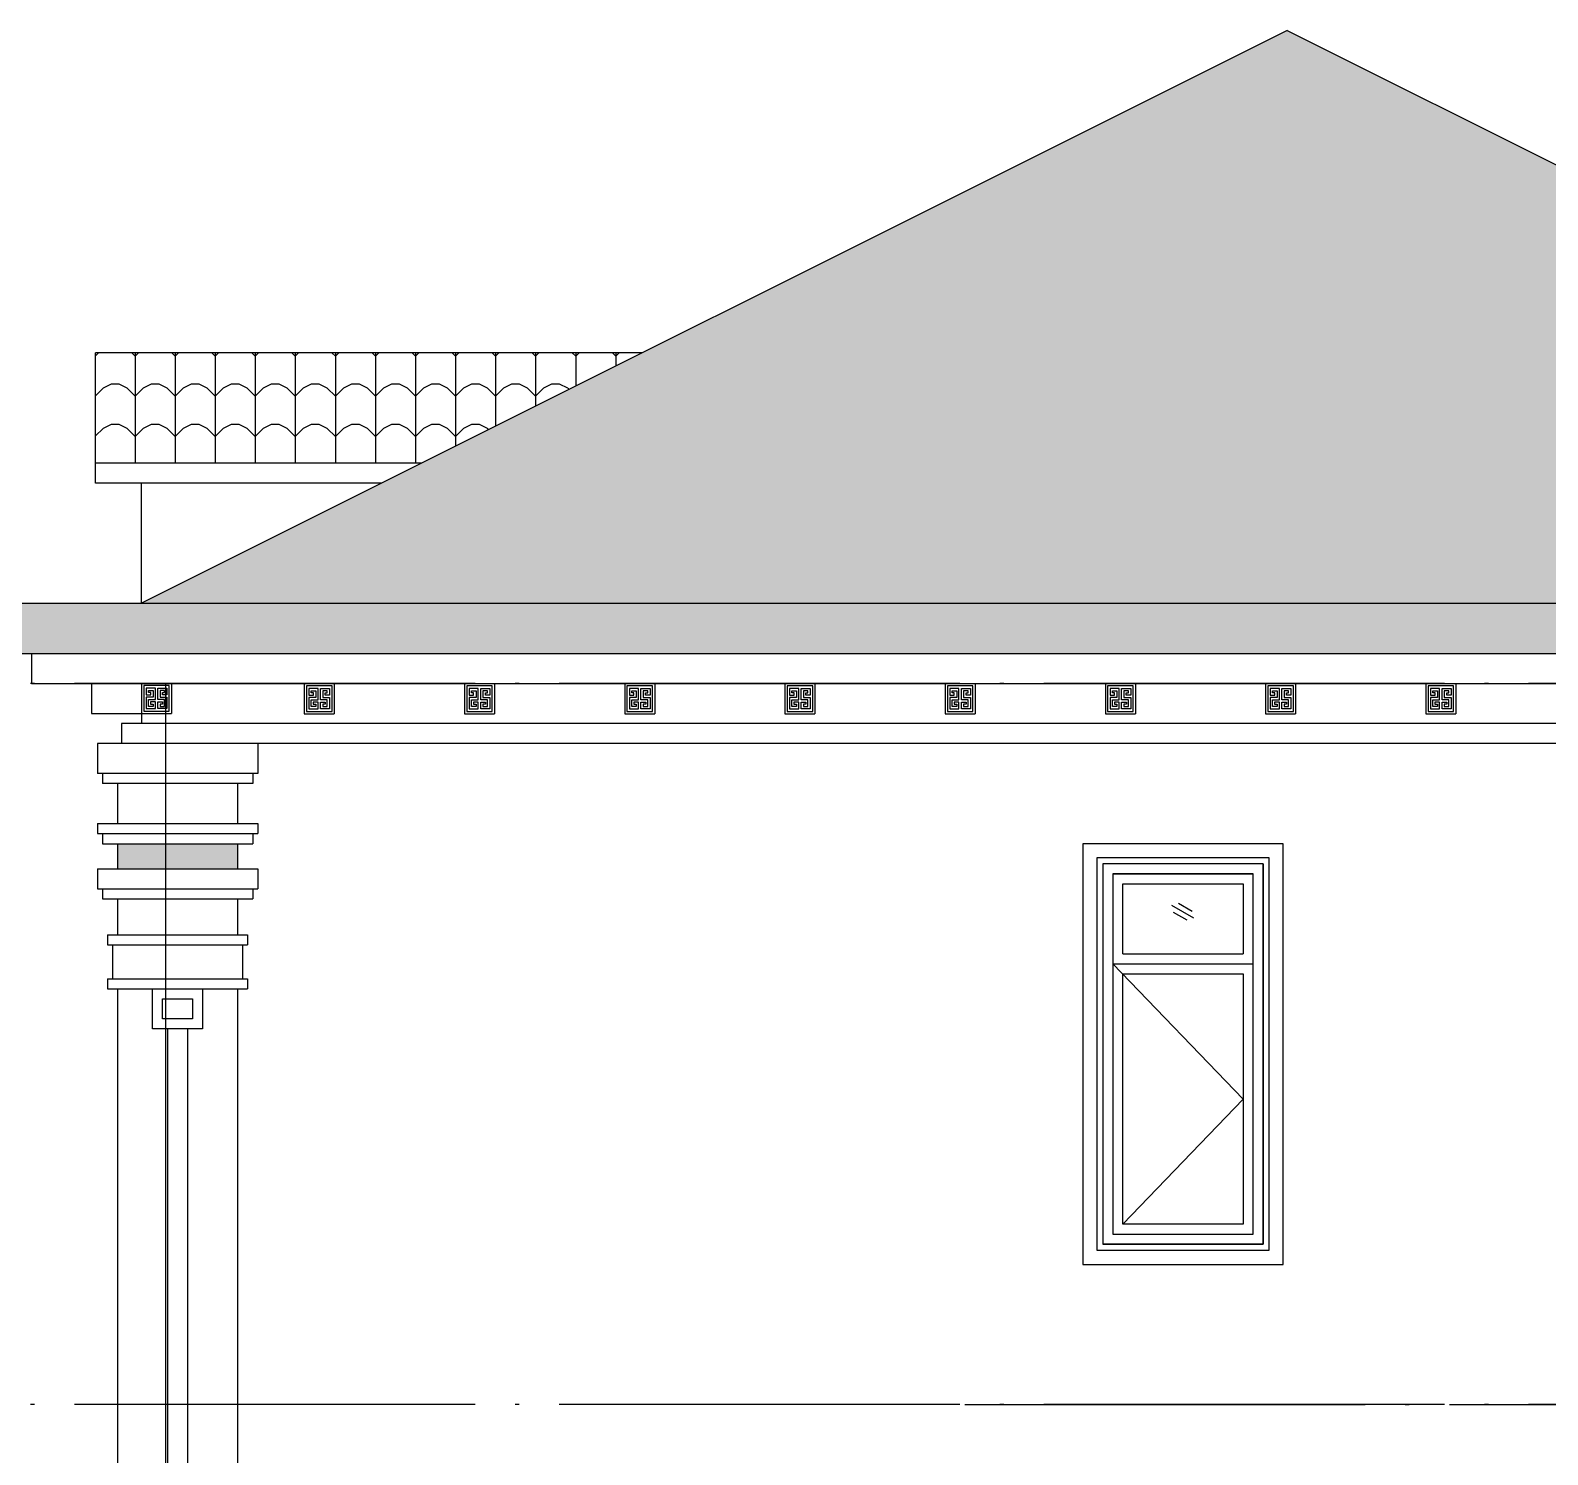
# Model space of a CAD drawing. Extents: x 44111 to 90315, y 4379 to 151689.
# Drawn here: x 59517 to 67093, y 56106 to 63216 of the extents above; entities that cross this region are included whole.
import ezdxf

# ---------------------------------------------------------------- set-up
doc = ezdxf.new("R2010")
doc.units = 0
doc.header["$LTSCALE"] = 1000
doc.header["$MEASUREMENT"] = 0
doc.linetypes.add('DOTE', pattern=[2.42, 2, -0.2, 0.02, -0.2])
for name, color, linetype in [('A-DOTE', 1, 'DOTE'), ('A-WALL', 4, 'Continuous'), ('A-瓦屋面填充', 8, 'Continuous'), ('A-立面外墙材料填充', 8, 'Continuous'), ('A-立面看线', 50, 'Continuous'), ('DOTE', 1, 'Continuous'), ('J-LM-外墙材料分色', 249, 'Continuous'), ('J-LM-门窗框', 157, 'Continuous'), ('J-LM-门窗洞', 35, 'Continuous'), ('填充墙体', 8, 'Continuous')]:
    doc.layers.add(name, color=color, linetype=linetype)

# ---------------------------------------------------------------- blocks, each defined once
blk = doc.blocks.new('玻璃填')
for p, q in [((-54.6, -31.6), (54.6, 31.6)), ((-46.7, 2.4), (21.2, 41.7)), ((-21.2, -41.7), (46.7, -2.4))]:
    blk.add_line(p, q)

msp = doc.modelspace()

# ---------------------------------------------------------------- hatches: boundary and pattern name
at = {"layer": 'A-瓦屋面填充'}
h = msp.add_hatch(dxfattribs=at)
h.set_pattern_fill('弯瓦屋面', color=256, scale=100, angle=180)
h.set_pattern_definition([(180, (-591384.08, 755430.08), (-200, -200), [40, -160]), (225, (-591464.08, 755410.08), (-2e-14, -200), [56.56854, -226.27417]), (270, (-591504.08, 755370.08), (200, -200), [200]), (315, (-591544.08, 755410.08), (200, -5e-14), [56.56854, -226.27417]), (206.565051, (-591424.08, 755430.08), (-200, -2e-07), [44.72, -402.493595]), (153.434949, (-591544.08, 755410.08), (-200, 2e-07), [44.72, -402.493595])])
h.paths.add_polyline_path([(65792.4, 63216), (65792.4, 63216), (60072.4, 60356), (71512.4, 60356)])
h.paths.add_polyline_path([(70702.4, 62261), (67702.4, 62261), (70112.4, 61056), (72992.4, 61056), (72992.4, 61116)])
h = msp.add_hatch(dxfattribs=at)
h.set_pattern_fill('弯瓦屋面', color=256, scale=100, angle=180)
h.set_pattern_definition([(180, (-847239.97, 628049.09), (-200, -200), [40, -160]), (225, (-847319.97, 628029.09), (-2e-14, -200), [56.568542, -226.27417]), (270, (-847359.97, 627989.09), (200, -200), [200]), (315, (-847399.97, 628029.09), (200, -5e-14), [56.568542, -226.27417]), (206.565051, (-847279.97, 628049.09), (-200, -2e-07), [44.72, -402.493595]), (153.434949, (-847399.97, 628029.09), (-200, 2e-07), [44.72, -402.493595])])
h.paths.add_polyline_path([(59842.4, 61606), (62572, 61606), (61472.2, 61056), (59842.4, 61056)])
at = {"layer": 'J-LM-外墙材料分色'}
h = msp.add_hatch(dxfattribs=at)
h.set_pattern_fill('大理石', color=159, scale=50)
h.set_pattern_definition([(41.9872125, (-591259.077, 755447.22), (299.9999956, 225.0000049), [4.804866, -1004.216925]), (68.1985905, (-591330.505, 755439.72), (149.9999999, 450.0000002), [17.30946, -1194.35262]), (60.945396, (-591334.077, 755431.15), (149.99998994, 225.0000064), [7.35402, -1536.99045]), (90, (-591330.5, 755437.58), (150, -9e-15), [2.142857, -222.85713]), (71.565051, (-591260.505, 755442.936), (3e-07, 225.0000005), [4.51754, -469.824105]), (171.469234, (-591260.505, 755442.936), (-149.9999995, 1.4e-06), [7.222767, -1509.5583]), (79.215702, (-591270.505, 755429.007), (150.00000075, 900.0000004), [15.269685, -1588.04715]), (62.1329961, (-591383.3624, 755497.5784), (599.99999271, 1125.0000044), [35.147284, -7345.78245]), (0, (-591381.2, 755530.57), (0, 225), [0, -150]), (64.9831065, (-591284.077, 755571.507), (300.00000076, 674.99999954), [23.647065, -2459.2947]), (81.4391104, (-591226.2196, 755482.5784), (299.999999483, 2024.99998723), [33.588522, -7020.0009]), (82.8749836, (-591309.077, 755502.936), (149.99999099, 1125.00000113), [17.276266, -3610.7397]), (76.75948, (-591324.077, 755455.793), (150.00000146, 674.99999948), [37.42339, -3892.0326]), (0, (-591347.46, 755455.9), (0, 225), [0, -150]), (0, (-591345.05, 755453.5), (0, 225), [0, -150]), (0, (-591328.18, 755465.54), (0, 225), [0, -150]), (0, (-591333, 755492.03), (0, 225), [0, -150]), (59.0362434, (-591315.505, 755492.221), (149.99998805, 225.00000645), [12.494896, -2611.4334]), (0, (-591309.1, 755502.52), (0, 225), [0, -150]), (0, (-591328.18, 755494.44), (0, 225), [0, -150]), (0, (-591320.95, 755508.9), (0, 225), [0, -150]), (0, (-591328.18, 755487.21), (0, 225), [0, -150]), (50.194429, (-591241.22, 755471.864), (150.0000001, 225.0000001), [5.57875, -1165.9587]), (90, (-591241.22, 755465.44), (150, -9e-15), [6.42857, -218.57142]), (43.6677801, (-591249.077, 755457.936), (450.00000034, 449.99999912), [10.862076, -2270.1738]), (90, (-591249.08, 755455.8), (150, -9e-15), [2.142857, -222.85713]), (39.805571, (-591255.505, 755450.436), (299.99999284, 225.00000885), [8.368125, -1748.93805]), (0, (-591277.57, 755465.54), (0, 225), [0, -150]), (0, (-591240.9, 755472.33), (0, 225), [0, -150]), (0, (-591240.9, 755472.33), (0, 225), [0, -150]), (29.3577535, (-591237.648, 755476.15), (449.9999991, 225.0000013), [13.112542, -1363.704435]), (0, (-591241.41, 755487.21), (0, 225), [0, -150]), (146.309932, (-591284.077, 755571.507), (-300.00000184, 224.9999961), [15.452362, -1607.0457]), (8.1301023, (-591300.505, 755541.507), (1499.99998944, 224.99999867), [15.152287, -3166.8282]), (47.8624052, (-591334.077, 755537.221), (600.000000265, 674.999999374), [20.22829, -4227.71235]), (14.6208739, (-591366.934, 755528.65), (899.99999752, 225.00000939), [33.956755, -3531.5025]), (0, (-591354.7, 755542.6), (0, 225), [0, -150]), (18.4349488, (-591306.934, 755520.078), (600.00000006, 224.9999993), [6.77631, -1416.248625]), (16.699244, (-591300.505, 755522.22), (149.999997, 1.24e-05), [3.72868, -779.294295]), (101.093723, (-591296.934, 755523.293), (-300.00000262, 1574.99998526), [18.561123, -3879.2748]), (0, (-591316.13, 755532.98), (0, 225), [0, -150]), (0, (-591300.58, 755541.93), (0, 225), [0, -150]), (0, (-591320.95, 755516.12), (0, 225), [0, -150]), (0, (-591340.23, 755564.29), (0, 225), [0, -150]), (0, (-591347.46, 755554.65), (0, 225), [0, -150]), (44.1449026, (-591309.077, 755568.293), (450.00000077, 449.99999998), [16.92194, -3536.6853]), (54.5829447, (-591320.505, 755552.221), (150.00000042, 224.999999113), [19.720626, -4121.6106]), (0, (-591308.87, 755568.44), (0, 225), [0, -150]), (0, (-591330.6, 755557.06), (0, 225), [0, -150]), (0, (-591308.87, 755568.44), (0, 225), [0, -150]), (0, (-591320.48, 755551.87), (0, 225), [0, -150]), (75.0685828, (-591285.505, 755543.65), (150, 675.0000002), [5.544348, -1158.76875]), (90, (-591284.08, 755549), (150, -9e-15), [22.5, -202.5]), (50.194429, (-591257.648, 755643.293), (150.0000001, 225.0000001), [5.57875, -1165.9587]), (0, (-591299.26, 755595.6), (0, 225), [0, -150]), (0, (-591294.44, 755593.2), (0, 225), [0, -150]), (0, (-591313.72, 755598), (0, 225), [0, -150]), (0, (-591289.62, 755624.5), (0, 225), [0, -150]), (53.1301023, (-591274.077, 755611.15), (150.00000021, 224.99999986), [10.714286, -2239.28565]), (90, (-591274.08, 755592.94), (150, -9e-15), [18.214285, -206.78571]), (0, (-591274.05, 755593.3), (0, 225), [0, -150]), (23.1985905, (-591262.648, 755641.15), (450.0000003, 225.0000001), [5.43984, -1136.926125]), (66.037511, (-591264.077, 755637.936), (150, 449.9999997), [3.51745, -735.14688]), (66.037511, (-591265.505, 755634.72), (150, 449.9999997), [3.51745, -735.14688]), (81.8698976, (-591267.648, 755619.721), (150.00000065, 1125.00000011), [15.152287, -3166.8282]), (90, (-591254.08, 755647.58), (150, -9e-15), [5.357144, -219.642855]), (0, (-591270.55, 755655.08), (0, 225), [0, -150])])
h.paths.add_polyline_path([(64101.9, 60356), (59272.4, 60356), (59272.4, 60106), (64128.9, 60106)])
h.paths.add_polyline_path([(72312.4, 60356), (67492.4, 60356), (64101.9, 60356), (64128.9, 60106), (72312.4, 60106)])
h.paths.add_polyline_path([(71632.4, 59156), (71392.4, 59156), (71392.4, 59031), (71632.4, 59031)])
h.paths.add_polyline_path([(71392.4, 59156), (71032.4, 59156), (71032.4, 59031), (71392.4, 59031)])
h.paths.add_polyline_path([(60552.4, 59156), (60192.4, 59156), (60192.4, 59031), (60552.4, 59031)])
h.paths.add_polyline_path([(60192.4, 59156), (59952.4, 59156), (59952.4, 59031), (60192.4, 59031)])

# ---------------------------------------------------------------- linework, layer by layer
at = {"layer": 'A-DOTE'}
for p, q in [((78677.9, 59956), (57444.3, 59956)), ((78677.9, 56356), (57444.3, 56356)), ((64182.4, 56356), (78677.9, 56356))]:
    msp.add_line(p, q, dxfattribs=at)
at = {"layer": 'A-WALL'}
msp.add_line((65792.4, 63216), (65792.4, 63216), dxfattribs=at)
at = {"layer": 'A-立面外墙材料填充'}
for p, q in [((60072.4, 59957.3), (60072.4, 59956)), ((60072.4, 59956), (60072.4, 59806)), ((60072.4, 59956), (60072.4, 59806)), ((60072.4, 59956), (60222.4, 59956)), ((60083.7, 59944.8), (60083.7, 59817.3)), ((60083.7, 59944.8), (60083.7, 59817.3)), ((60211.2, 59944.8), (60083.7, 59944.8)), ((60141.6, 59932.2), (60096, 59932.2)), ((60096, 59932.2), (60096, 59898.2)), ((60141.6, 59875.4), (60141.6, 59932.2)), ((60141.6, 59875.4), (60141.6, 59932.2)), ((60153.6, 59875.4), (60153.6, 59932.2)), ((60153.6, 59932.2), (60199.2, 59932.2)), ((60153.6, 59875.4), (60153.6, 59932.2)), ((60199.2, 59932.2), (60199.2, 59898.2)), ((60211.2, 59817.3), (60211.2, 59944.8)), ((60211.2, 59817.3), (60211.2, 59944.8)), ((60222.4, 59956), (60222.4, 59806)), ((60222.4, 59956), (60222.4, 59806)), ((60884.8, 59954.8), (60884.8, 59804.8)), ((60884.8, 59954.8), (61034.8, 59954.8)), ((60896, 59943.5), (60896, 59816)), ((61023.5, 59943.5), (60896, 59943.5)), ((60953.9, 59930.9), (60908.4, 59930.9)), ((60908.4, 59930.9), (60908.4, 59896.9)), ((60953.9, 59874.1), (60953.9, 59930.9)), ((60965.9, 59930.9), (61011.5, 59930.9)), ((60965.9, 59874.1), (60965.9, 59930.9)), ((61011.5, 59930.9), (61011.5, 59896.9)), ((61023.5, 59816), (61023.5, 59943.5)), ((61034.8, 59954.8), (61034.8, 59804.8)), ((61684.8, 59954.8), (61684.8, 59804.8)), ((61684.8, 59954.8), (61834.8, 59954.8)), ((61696, 59943.5), (61696, 59816)), ((61823.5, 59943.5), (61696, 59943.5)), ((61753.9, 59930.9), (61708.4, 59930.9)), ((61708.4, 59930.9), (61708.4, 59896.9)), ((61753.9, 59874.1), (61753.9, 59930.9)), ((61765.9, 59930.9), (61811.5, 59930.9)), ((61765.9, 59874.1), (61765.9, 59930.9)), ((61811.5, 59930.9), (61811.5, 59896.9)), ((61823.5, 59816), (61823.5, 59943.5)), ((61834.8, 59954.8), (61834.8, 59804.8)), ((62484.8, 59954.8), (62484.8, 59804.8)), ((62484.8, 59954.8), (62634.8, 59954.8)), ((62496, 59943.5), (62496, 59816)), ((62623.5, 59943.5), (62496, 59943.5)), ((62553.9, 59930.9), (62508.4, 59930.9)), ((62508.4, 59930.9), (62508.4, 59896.9)), ((62553.9, 59874.1), (62553.9, 59930.9)), ((62565.9, 59930.9), (62611.5, 59930.9)), ((62565.9, 59874.1), (62565.9, 59930.9)), ((62611.5, 59930.9), (62611.5, 59896.9)), ((62623.5, 59816), (62623.5, 59943.5)), ((62634.8, 59954.8), (62634.8, 59804.8)), ((63284.8, 59954.8), (63284.8, 59804.8)), ((63284.8, 59954.8), (63434.8, 59954.8)), ((63296, 59943.5), (63296, 59816)), ((63423.5, 59943.5), (63296, 59943.5)), ((63353.9, 59930.9), (63308.4, 59930.9)), ((63308.4, 59930.9), (63308.4, 59896.9)), ((63353.9, 59874.1), (63353.9, 59930.9)), ((63365.9, 59930.9), (63411.5, 59930.9)), ((63365.9, 59874.1), (63365.9, 59930.9)), ((63411.5, 59930.9), (63411.5, 59896.9)), ((63423.5, 59816), (63423.5, 59943.5)), ((63434.8, 59954.8), (63434.8, 59804.8)), ((64084.8, 59954.8), (64084.8, 59804.8)), ((64084.8, 59954.8), (64234.8, 59954.8)), ((64096, 59943.5), (64096, 59816)), ((64223.5, 59943.5), (64096, 59943.5)), ((64153.9, 59930.9), (64108.4, 59930.9)), ((64108.4, 59930.9), (64108.4, 59896.9)), ((64153.9, 59874.1), (64153.9, 59930.9)), ((64165.9, 59930.9), (64211.5, 59930.9)), ((64165.9, 59874.1), (64165.9, 59930.9)), ((64211.5, 59930.9), (64211.5, 59896.9)), ((64223.5, 59816), (64223.5, 59943.5)), ((64234.8, 59954.8), (64234.8, 59804.8)), ((64884.8, 59954.8), (64884.8, 59804.8)), ((64884.8, 59954.8), (65034.8, 59954.8)), ((64896, 59943.5), (64896, 59816)), ((65023.5, 59943.5), (64896, 59943.5)), ((64953.9, 59930.9), (64908.4, 59930.9)), ((64908.4, 59930.9), (64908.4, 59896.9)), ((64953.9, 59874.1), (64953.9, 59930.9)), ((64965.9, 59930.9), (65011.5, 59930.9)), ((64965.9, 59874.1), (64965.9, 59930.9)), ((65011.5, 59930.9), (65011.5, 59896.9)), ((65023.5, 59816), (65023.5, 59943.5)), ((65034.8, 59954.8), (65034.8, 59804.8)), ((65684.8, 59954.8), (65684.8, 59804.8)), ((65684.8, 59954.8), (65834.8, 59954.8)), ((65696, 59943.5), (65696, 59816)), ((65823.5, 59943.5), (65696, 59943.5)), ((65753.9, 59930.9), (65708.4, 59930.9)), ((65708.4, 59930.9), (65708.4, 59896.9)), ((65753.9, 59874.1), (65753.9, 59930.9)), ((65765.9, 59930.9), (65811.5, 59930.9)), ((65765.9, 59874.1), (65765.9, 59930.9)), ((65811.5, 59930.9), (65811.5, 59896.9)), ((65823.5, 59816), (65823.5, 59943.5)), ((65834.8, 59954.8), (65834.8, 59804.8)), ((66484.8, 59954.8), (66484.8, 59804.8)), ((66484.8, 59954.8), (66634.8, 59954.8)), ((66496, 59943.5), (66496, 59816)), ((66623.5, 59943.5), (66496, 59943.5)), ((66553.9, 59930.9), (66508.4, 59930.9)), ((66508.4, 59930.9), (66508.4, 59896.9)), ((66553.9, 59874.1), (66553.9, 59930.9)), ((66565.9, 59930.9), (66611.5, 59930.9)), ((66565.9, 59874.1), (66565.9, 59930.9)), ((66611.5, 59930.9), (66611.5, 59896.9)), ((66623.5, 59816), (66623.5, 59943.5)), ((66634.8, 59954.8), (66634.8, 59804.8)), ((60096, 59898.2), (60118.3, 59898.2)), ((60096, 59886.9), (60096, 59830)), ((60130.3, 59886.9), (60096, 59886.9)), ((60096, 59886.9), (60096, 59830)), ((60130.3, 59886.9), (60096, 59886.9)), ((60107.5, 59910.1), (60107.5, 59920.9)), ((60107.5, 59920.9), (60130.3, 59920.9)), ((60118.3, 59910.1), (60107.5, 59910.1)), ((60107.5, 59841.4), (60107.5, 59875.4)), ((60107.5, 59875.4), (60141.6, 59875.4)), ((60107.5, 59841.4), (60107.5, 59875.4)), ((60107.5, 59875.4), (60141.6, 59875.4)), ((60117.6, 59864.1), (60117.6, 59852.9)), ((60141.6, 59864.1), (60117.6, 59864.1)), ((60117.6, 59864.1), (60117.6, 59852.9)), ((60141.6, 59864.1), (60117.6, 59864.1)), ((60117.6, 59852.9), (60130.3, 59852.9)), ((60117.6, 59852.9), (60130.3, 59852.9)), ((60118.3, 59898.2), (60118.3, 59910.1)), ((60130.3, 59920.9), (60130.3, 59886.9)), ((60130.3, 59920.9), (60130.3, 59886.9)), ((60130.3, 59852.9), (60130.3, 59841.4)), ((60130.3, 59852.9), (60130.3, 59841.4)), ((60141.6, 59830), (60141.6, 59864.1)), ((60141.6, 59830), (60141.6, 59864.1)), ((60187.7, 59875.4), (60153.6, 59875.4)), ((60187.7, 59875.4), (60153.6, 59875.4)), ((60153.6, 59864.1), (60177.6, 59864.1)), ((60153.6, 59830), (60153.6, 59864.1)), ((60153.6, 59864.1), (60177.6, 59864.1)), ((60153.6, 59830), (60153.6, 59864.1)), ((60164.9, 59920.9), (60164.9, 59886.9)), ((60164.9, 59920.9), (60164.9, 59886.9)), ((60187.7, 59920.9), (60164.9, 59920.9)), ((60164.9, 59886.9), (60199.2, 59886.9)), ((60164.9, 59886.9), (60199.2, 59886.9)), ((60164.9, 59852.9), (60164.9, 59841.4)), ((60177.6, 59852.9), (60164.9, 59852.9)), ((60164.9, 59852.9), (60164.9, 59841.4)), ((60177.6, 59852.9), (60164.9, 59852.9)), ((60176.9, 59910.1), (60187.7, 59910.1)), ((60176.9, 59898.2), (60176.9, 59910.1)), ((60199.2, 59898.2), (60176.9, 59898.2)), ((60177.6, 59864.1), (60177.6, 59852.9)), ((60177.6, 59864.1), (60177.6, 59852.9)), ((60187.7, 59910.1), (60187.7, 59920.9)), ((60187.7, 59841.4), (60187.7, 59875.4)), ((60187.7, 59841.4), (60187.7, 59875.4)), ((60199.2, 59886.9), (60199.2, 59830)), ((60199.2, 59886.9), (60199.2, 59830)), ((60908.4, 59896.9), (60930.7, 59896.9)), ((60908.4, 59885.6), (60908.4, 59828.8)), ((60942.6, 59885.6), (60908.4, 59885.6)), ((60919.9, 59908.8), (60919.9, 59919.7)), ((60919.9, 59919.7), (60942.6, 59919.7)), ((60930.7, 59908.8), (60919.9, 59908.8)), ((60919.9, 59840.1), (60919.9, 59874.1)), ((60919.9, 59874.1), (60953.9, 59874.1)), ((60930, 59862.9), (60930, 59851.6)), ((60953.9, 59862.9), (60930, 59862.9)), ((60930, 59851.6), (60942.6, 59851.6)), ((60930.7, 59896.9), (60930.7, 59908.8)), ((60942.6, 59919.7), (60942.6, 59885.6)), ((60942.6, 59851.6), (60942.6, 59840.1)), ((60953.9, 59828.8), (60953.9, 59862.9)), ((61000, 59874.1), (60965.9, 59874.1)), ((60965.9, 59862.9), (60989.9, 59862.9)), ((60965.9, 59828.8), (60965.9, 59862.9)), ((60977.2, 59919.7), (60977.2, 59885.6)), ((61000, 59919.7), (60977.2, 59919.7)), ((60977.2, 59885.6), (61011.5, 59885.6)), ((60977.2, 59851.6), (60977.2, 59840.1)), ((60989.9, 59851.6), (60977.2, 59851.6)), ((60989.2, 59908.8), (61000, 59908.8)), ((60989.2, 59896.9), (60989.2, 59908.8)), ((61011.5, 59896.9), (60989.2, 59896.9)), ((60989.9, 59862.9), (60989.9, 59851.6)), ((61000, 59908.8), (61000, 59919.7)), ((61000, 59840.1), (61000, 59874.1)), ((61011.5, 59885.6), (61011.5, 59828.8)), ((61708.4, 59896.9), (61730.7, 59896.9)), ((61708.4, 59885.6), (61708.4, 59828.8)), ((61742.6, 59885.6), (61708.4, 59885.6)), ((61719.9, 59908.8), (61719.9, 59919.7)), ((61719.9, 59919.7), (61742.6, 59919.7)), ((61730.7, 59908.8), (61719.9, 59908.8)), ((61719.9, 59840.1), (61719.9, 59874.1)), ((61719.9, 59874.1), (61753.9, 59874.1)), ((61730, 59862.9), (61730, 59851.6)), ((61753.9, 59862.9), (61730, 59862.9)), ((61730, 59851.6), (61742.6, 59851.6)), ((61730.7, 59896.9), (61730.7, 59908.8)), ((61742.6, 59919.7), (61742.6, 59885.6)), ((61742.6, 59851.6), (61742.6, 59840.1)), ((61753.9, 59828.8), (61753.9, 59862.9)), ((61800, 59874.1), (61765.9, 59874.1)), ((61765.9, 59862.9), (61789.9, 59862.9)), ((61765.9, 59828.8), (61765.9, 59862.9)), ((61777.2, 59919.7), (61777.2, 59885.6)), ((61800, 59919.7), (61777.2, 59919.7)), ((61777.2, 59885.6), (61811.5, 59885.6)), ((61777.2, 59851.6), (61777.2, 59840.1)), ((61789.9, 59851.6), (61777.2, 59851.6)), ((61789.2, 59908.8), (61800, 59908.8)), ((61789.2, 59896.9), (61789.2, 59908.8)), ((61811.5, 59896.9), (61789.2, 59896.9)), ((61789.9, 59862.9), (61789.9, 59851.6)), ((61800, 59908.8), (61800, 59919.7)), ((61800, 59840.1), (61800, 59874.1)), ((61811.5, 59885.6), (61811.5, 59828.8)), ((62508.4, 59896.9), (62530.7, 59896.9)), ((62508.4, 59885.6), (62508.4, 59828.8)), ((62542.6, 59885.6), (62508.4, 59885.6)), ((62519.9, 59908.8), (62519.9, 59919.7)), ((62519.9, 59919.7), (62542.6, 59919.7)), ((62530.7, 59908.8), (62519.9, 59908.8)), ((62519.9, 59840.1), (62519.9, 59874.1)), ((62519.9, 59874.1), (62553.9, 59874.1)), ((62530, 59862.9), (62530, 59851.6)), ((62553.9, 59862.9), (62530, 59862.9)), ((62530, 59851.6), (62542.6, 59851.6)), ((62530.7, 59896.9), (62530.7, 59908.8)), ((62542.6, 59919.7), (62542.6, 59885.6)), ((62542.6, 59851.6), (62542.6, 59840.1)), ((62553.9, 59828.8), (62553.9, 59862.9)), ((62600, 59874.1), (62565.9, 59874.1)), ((62565.9, 59862.9), (62589.9, 59862.9)), ((62565.9, 59828.8), (62565.9, 59862.9)), ((62577.2, 59919.7), (62577.2, 59885.6)), ((62600, 59919.7), (62577.2, 59919.7)), ((62577.2, 59885.6), (62611.5, 59885.6)), ((62577.2, 59851.6), (62577.2, 59840.1)), ((62589.9, 59851.6), (62577.2, 59851.6)), ((62589.2, 59908.8), (62600, 59908.8)), ((62589.2, 59896.9), (62589.2, 59908.8)), ((62611.5, 59896.9), (62589.2, 59896.9)), ((62589.9, 59862.9), (62589.9, 59851.6)), ((62600, 59908.8), (62600, 59919.7)), ((62600, 59840.1), (62600, 59874.1)), ((62611.5, 59885.6), (62611.5, 59828.8)), ((63308.4, 59896.9), (63330.7, 59896.9)), ((63308.4, 59885.6), (63308.4, 59828.8)), ((63342.6, 59885.6), (63308.4, 59885.6)), ((63319.9, 59908.8), (63319.9, 59919.7)), ((63319.9, 59919.7), (63342.6, 59919.7)), ((63330.7, 59908.8), (63319.9, 59908.8)), ((63319.9, 59840.1), (63319.9, 59874.1)), ((63319.9, 59874.1), (63353.9, 59874.1)), ((63330, 59862.9), (63330, 59851.6)), ((63353.9, 59862.9), (63330, 59862.9)), ((63330, 59851.6), (63342.6, 59851.6)), ((63330.7, 59896.9), (63330.7, 59908.8)), ((63342.6, 59919.7), (63342.6, 59885.6)), ((63342.6, 59851.6), (63342.6, 59840.1)), ((63353.9, 59828.8), (63353.9, 59862.9)), ((63400, 59874.1), (63365.9, 59874.1)), ((63365.9, 59862.9), (63389.9, 59862.9)), ((63365.9, 59828.8), (63365.9, 59862.9)), ((63377.2, 59919.7), (63377.2, 59885.6)), ((63400, 59919.7), (63377.2, 59919.7)), ((63377.2, 59885.6), (63411.5, 59885.6)), ((63377.2, 59851.6), (63377.2, 59840.1)), ((63389.9, 59851.6), (63377.2, 59851.6)), ((63389.2, 59908.8), (63400, 59908.8)), ((63389.2, 59896.9), (63389.2, 59908.8)), ((63411.5, 59896.9), (63389.2, 59896.9)), ((63389.9, 59862.9), (63389.9, 59851.6)), ((63400, 59908.8), (63400, 59919.7)), ((63400, 59840.1), (63400, 59874.1)), ((63411.5, 59885.6), (63411.5, 59828.8)), ((64108.4, 59896.9), (64130.7, 59896.9)), ((64108.4, 59885.6), (64108.4, 59828.8)), ((64142.6, 59885.6), (64108.4, 59885.6)), ((64119.9, 59908.8), (64119.9, 59919.7)), ((64119.9, 59919.7), (64142.6, 59919.7)), ((64130.7, 59908.8), (64119.9, 59908.8)), ((64119.9, 59840.1), (64119.9, 59874.1)), ((64119.9, 59874.1), (64153.9, 59874.1)), ((64130, 59862.9), (64130, 59851.6)), ((64153.9, 59862.9), (64130, 59862.9)), ((64130, 59851.6), (64142.6, 59851.6)), ((64130.7, 59896.9), (64130.7, 59908.8)), ((64142.6, 59919.7), (64142.6, 59885.6)), ((64142.6, 59851.6), (64142.6, 59840.1)), ((64153.9, 59828.8), (64153.9, 59862.9)), ((64200, 59874.1), (64165.9, 59874.1)), ((64165.9, 59862.9), (64189.9, 59862.9)), ((64165.9, 59828.8), (64165.9, 59862.9)), ((64177.2, 59919.7), (64177.2, 59885.6)), ((64200, 59919.7), (64177.2, 59919.7)), ((64177.2, 59885.6), (64211.5, 59885.6)), ((64177.2, 59851.6), (64177.2, 59840.1)), ((64189.9, 59851.6), (64177.2, 59851.6)), ((64189.2, 59908.8), (64200, 59908.8)), ((64189.2, 59896.9), (64189.2, 59908.8)), ((64211.5, 59896.9), (64189.2, 59896.9)), ((64189.9, 59862.9), (64189.9, 59851.6)), ((64200, 59908.8), (64200, 59919.7)), ((64200, 59840.1), (64200, 59874.1)), ((64211.5, 59885.6), (64211.5, 59828.8)), ((64908.4, 59896.9), (64930.7, 59896.9)), ((64908.4, 59885.6), (64908.4, 59828.8)), ((64942.6, 59885.6), (64908.4, 59885.6)), ((64919.9, 59908.8), (64919.9, 59919.7)), ((64919.9, 59919.7), (64942.6, 59919.7)), ((64930.7, 59908.8), (64919.9, 59908.8)), ((64919.9, 59840.1), (64919.9, 59874.1)), ((64919.9, 59874.1), (64953.9, 59874.1)), ((64930, 59862.9), (64930, 59851.6)), ((64953.9, 59862.9), (64930, 59862.9)), ((64930, 59851.6), (64942.6, 59851.6)), ((64930.7, 59896.9), (64930.7, 59908.8)), ((64942.6, 59919.7), (64942.6, 59885.6)), ((64942.6, 59851.6), (64942.6, 59840.1)), ((64953.9, 59828.8), (64953.9, 59862.9)), ((65000, 59874.1), (64965.9, 59874.1)), ((64965.9, 59862.9), (64989.9, 59862.9)), ((64965.9, 59828.8), (64965.9, 59862.9)), ((64977.2, 59919.7), (64977.2, 59885.6)), ((65000, 59919.7), (64977.2, 59919.7)), ((64977.2, 59885.6), (65011.5, 59885.6)), ((64977.2, 59851.6), (64977.2, 59840.1)), ((64989.9, 59851.6), (64977.2, 59851.6)), ((64989.2, 59908.8), (65000, 59908.8)), ((64989.2, 59896.9), (64989.2, 59908.8)), ((65011.5, 59896.9), (64989.2, 59896.9)), ((64989.9, 59862.9), (64989.9, 59851.6)), ((65000, 59908.8), (65000, 59919.7)), ((65000, 59840.1), (65000, 59874.1)), ((65011.5, 59885.6), (65011.5, 59828.8)), ((65708.4, 59896.9), (65730.7, 59896.9)), ((65708.4, 59885.6), (65708.4, 59828.8)), ((65742.6, 59885.6), (65708.4, 59885.6)), ((65719.9, 59908.8), (65719.9, 59919.7)), ((65719.9, 59919.7), (65742.6, 59919.7)), ((65730.7, 59908.8), (65719.9, 59908.8)), ((65719.9, 59840.1), (65719.9, 59874.1)), ((65719.9, 59874.1), (65753.9, 59874.1)), ((65730, 59862.9), (65730, 59851.6)), ((65753.9, 59862.9), (65730, 59862.9)), ((65730, 59851.6), (65742.6, 59851.6)), ((65730.7, 59896.9), (65730.7, 59908.8)), ((65742.6, 59919.7), (65742.6, 59885.6)), ((65742.6, 59851.6), (65742.6, 59840.1)), ((65753.9, 59828.8), (65753.9, 59862.9)), ((65800, 59874.1), (65765.9, 59874.1)), ((65765.9, 59862.9), (65789.9, 59862.9)), ((65765.9, 59828.8), (65765.9, 59862.9)), ((65777.2, 59919.7), (65777.2, 59885.6)), ((65800, 59919.7), (65777.2, 59919.7)), ((65777.2, 59885.6), (65811.5, 59885.6)), ((65777.2, 59851.6), (65777.2, 59840.1)), ((65789.9, 59851.6), (65777.2, 59851.6)), ((65789.2, 59908.8), (65800, 59908.8)), ((65789.2, 59896.9), (65789.2, 59908.8)), ((65811.5, 59896.9), (65789.2, 59896.9)), ((65789.9, 59862.9), (65789.9, 59851.6)), ((65800, 59908.8), (65800, 59919.7)), ((65800, 59840.1), (65800, 59874.1)), ((65811.5, 59885.6), (65811.5, 59828.8)), ((66508.4, 59896.9), (66530.7, 59896.9)), ((66508.4, 59885.6), (66508.4, 59828.8)), ((66542.6, 59885.6), (66508.4, 59885.6)), ((66519.9, 59908.8), (66519.9, 59919.7)), ((66519.9, 59919.7), (66542.6, 59919.7)), ((66530.7, 59908.8), (66519.9, 59908.8)), ((66519.9, 59840.1), (66519.9, 59874.1)), ((66519.9, 59874.1), (66553.9, 59874.1)), ((66530, 59862.9), (66530, 59851.6)), ((66553.9, 59862.9), (66530, 59862.9)), ((66530, 59851.6), (66542.6, 59851.6)), ((66530.7, 59896.9), (66530.7, 59908.8)), ((66542.6, 59919.7), (66542.6, 59885.6)), ((66542.6, 59851.6), (66542.6, 59840.1)), ((66553.9, 59828.8), (66553.9, 59862.9)), ((66600, 59874.1), (66565.9, 59874.1)), ((66565.9, 59862.9), (66589.9, 59862.9)), ((66565.9, 59828.8), (66565.9, 59862.9)), ((66577.2, 59919.7), (66577.2, 59885.6)), ((66600, 59919.7), (66577.2, 59919.7)), ((66577.2, 59885.6), (66611.5, 59885.6)), ((66577.2, 59851.6), (66577.2, 59840.1)), ((66589.9, 59851.6), (66577.2, 59851.6)), ((66589.2, 59908.8), (66600, 59908.8)), ((66589.2, 59896.9), (66589.2, 59908.8)), ((66611.5, 59896.9), (66589.2, 59896.9)), ((66589.9, 59862.9), (66589.9, 59851.6)), ((66600, 59908.8), (66600, 59919.7)), ((66600, 59840.1), (66600, 59874.1)), ((66611.5, 59885.6), (66611.5, 59828.8)), ((60072.4, 59806), (60222.4, 59806)), ((60072.4, 59806), (60222.4, 59806)), ((60083.7, 59817.3), (60211.2, 59817.3)), ((60083.7, 59817.3), (60211.2, 59817.3)), ((60096, 59830), (60141.6, 59830)), ((60096, 59830), (60141.6, 59830)), ((60130.3, 59841.4), (60107.5, 59841.4)), ((60130.3, 59841.4), (60107.5, 59841.4)), ((60199.2, 59830), (60153.6, 59830)), ((60199.2, 59830), (60153.6, 59830)), ((60164.9, 59841.4), (60187.7, 59841.4)), ((60164.9, 59841.4), (60187.7, 59841.4)), ((60884.8, 59804.8), (61034.8, 59804.8)), ((60896, 59816), (61023.5, 59816)), ((60908.4, 59828.8), (60953.9, 59828.8)), ((60942.6, 59840.1), (60919.9, 59840.1)), ((61011.5, 59828.8), (60965.9, 59828.8)), ((60977.2, 59840.1), (61000, 59840.1)), ((61684.8, 59804.8), (61834.8, 59804.8)), ((61696, 59816), (61823.5, 59816)), ((61708.4, 59828.8), (61753.9, 59828.8)), ((61742.6, 59840.1), (61719.9, 59840.1)), ((61811.5, 59828.8), (61765.9, 59828.8)), ((61777.2, 59840.1), (61800, 59840.1)), ((62484.8, 59804.8), (62634.8, 59804.8)), ((62496, 59816), (62623.5, 59816)), ((62508.4, 59828.8), (62553.9, 59828.8)), ((62542.6, 59840.1), (62519.9, 59840.1)), ((62611.5, 59828.8), (62565.9, 59828.8)), ((62577.2, 59840.1), (62600, 59840.1)), ((63284.8, 59804.8), (63434.8, 59804.8)), ((63296, 59816), (63423.5, 59816)), ((63308.4, 59828.8), (63353.9, 59828.8)), ((63342.6, 59840.1), (63319.9, 59840.1)), ((63411.5, 59828.8), (63365.9, 59828.8)), ((63377.2, 59840.1), (63400, 59840.1)), ((64084.8, 59804.8), (64234.8, 59804.8)), ((64096, 59816), (64223.5, 59816)), ((64108.4, 59828.8), (64153.9, 59828.8)), ((64142.6, 59840.1), (64119.9, 59840.1)), ((64211.5, 59828.8), (64165.9, 59828.8)), ((64177.2, 59840.1), (64200, 59840.1)), ((64884.8, 59804.8), (65034.8, 59804.8)), ((64896, 59816), (65023.5, 59816)), ((64908.4, 59828.8), (64953.9, 59828.8)), ((64942.6, 59840.1), (64919.9, 59840.1)), ((65011.5, 59828.8), (64965.9, 59828.8)), ((64977.2, 59840.1), (65000, 59840.1)), ((65684.8, 59804.8), (65834.8, 59804.8)), ((65696, 59816), (65823.5, 59816)), ((65708.4, 59828.8), (65753.9, 59828.8)), ((65742.6, 59840.1), (65719.9, 59840.1)), ((65811.5, 59828.8), (65765.9, 59828.8)), ((65777.2, 59840.1), (65800, 59840.1)), ((66484.8, 59804.8), (66634.8, 59804.8)), ((66496, 59816), (66623.5, 59816)), ((66508.4, 59828.8), (66553.9, 59828.8)), ((66542.6, 59840.1), (66519.9, 59840.1)), ((66611.5, 59828.8), (66565.9, 59828.8)), ((66577.2, 59840.1), (66600, 59840.1))]:
    msp.add_line(p, q, dxfattribs=at)
at = {"layer": 'A-立面看线'}
for p, q in [((65792.4, 63216), (60072.4, 60356)), ((65792.4, 63216), (71512.4, 60356)), ((65792.4, 63216), (71512.4, 60356)), ((62572, 61606), (59842.4, 61606)), ((59842.4, 60956), (59842.4, 61606)), ((61472.2, 61056), (59842.4, 61056)), ((61272.2, 60956), (59842.4, 60956)), ((60072.4, 60356), (60072.4, 60956)), ((59272.4, 60356), (72312.4, 60356)), ((59272.4, 60106), (72312.4, 60106)), ((59522.4, 60106), (59522.4, 59956)), ((59522.4, 59956), (72062.4, 59956)), ((59822.4, 59956), (59822.4, 59806)), ((60372.4, 59956), (59822.4, 59956)), ((59822.4, 59806), (60072.4, 59806)), ((60072.4, 59806), (60072.4, 59756)), ((59972.4, 59756), (59972.4, 59656)), ((68972.4, 59756), (59972.4, 59756)), ((59852.4, 59656), (59852.4, 59506)), ((68972.4, 59656), (59852.4, 59656)), ((60652.4, 59656), (60652.4, 59506)), ((60652.4, 59506), (59852.4, 59506)), ((59877.4, 59506), (59877.4, 59456)), ((60627.4, 59506), (60627.4, 59456)), ((60627.4, 59456), (59877.4, 59456)), ((59952.4, 59456), (59952.4, 59256)), ((60552.4, 59456), (60552.4, 59256)), ((59852.4, 59256), (59852.4, 59206)), ((59852.4, 59256), (60652.4, 59256)), ((60652.4, 59256), (60652.4, 59206)), ((59852.4, 59206), (60652.4, 59206)), ((59877.4, 59206), (59877.4, 59156)), ((60627.4, 59206), (60627.4, 59156)), ((59877.4, 59156), (60627.4, 59156)), ((59952.4, 59156), (59952.4, 59031)), ((60552.4, 59156), (60552.4, 59031)), ((59852.4, 59031), (60652.4, 59031)), ((59852.4, 59031), (59852.4, 58931)), ((60652.4, 59031), (60652.4, 58931)), ((59852.4, 58931), (60652.4, 58931)), ((59877.4, 58931), (59877.4, 58881)), ((59877.4, 58881), (60627.4, 58881)), ((59952.4, 58881), (59952.4, 58701)), ((60552.4, 58881), (60552.4, 58701)), ((60627.4, 58931), (60627.4, 58881)), ((59902.4, 58701), (60602.4, 58701)), ((59902.4, 58701), (59902.4, 58651)), ((59902.4, 58651), (60602.4, 58651)), ((59927.4, 58651), (59927.4, 58481)), ((60577.4, 58651), (60577.4, 58481)), ((60602.4, 58701), (60602.4, 58651)), ((59902.4, 58481), (60602.4, 58481)), ((59902.4, 58481), (59902.4, 58431)), ((59902.4, 58431), (60602.4, 58431)), ((59952.4, 58431), (59952.4, 49256)), ((60127.4, 58231), (60127.4, 58431)), ((60377.4, 58431), (60377.4, 58231)), ((60552.4, 58431), (60552.4, 49256)), ((60602.4, 58481), (60602.4, 58431)), ((60177.4, 58381), (60327.4, 58381)), ((60177.4, 58281), (60177.4, 58381)), ((60327.4, 58381), (60327.4, 58281)), ((60327.4, 58281), (60177.4, 58281)), ((60377.4, 58231), (60127.4, 58231)), ((60202.4, 58231), (60202.4, 49256)), ((60302.4, 58231), (60302.4, 49256))]:
    msp.add_line(p, q, dxfattribs=at)
at = {"layer": 'DOTE'}
msp.add_line((60192.4, 59956), (60192.4, 47820.6), dxfattribs=at)
at = {"layer": 'J-LM-门窗框'}
for p, q in [((64922.4, 59006), (65622.4, 59006)), ((64972.4, 58606), (64972.4, 58956)), ((64972.4, 58956), (65572.4, 58956)), ((65572.4, 58956), (65572.4, 58606)), ((64972.4, 58606), (65572.4, 58606)), ((64922.4, 58556), (65622.4, 58556)), ((64922.4, 58556), (65622.4, 58556)), ((64972.4, 57256), (64972.4, 58506)), ((64972.4, 58506), (65572.4, 58506)), ((65572.4, 58506), (65572.4, 57256)), ((65572.4, 57256), (64972.4, 57256))]:
    msp.add_line(p, q, dxfattribs=at)
for points in [[(65622.4, 58556), (65622.4, 59006), (64922.4, 59006), (64922.4, 58556)], [(64922.4, 58556), (64922.4, 57206), (65622.4, 57206), (65622.4, 58556)], [(64972.4, 57256), (65572.4, 57881), (64922.4, 58556)]]:
    msp.add_lwpolyline(points, dxfattribs=at)
at = {"layer": 'J-LM-门窗洞'}
for p, q in [((65772.4, 59156), (64772.4, 59156)), ((64772.4, 59156), (64772.4, 57056)), ((65772.4, 57056), (65772.4, 59156)), ((65702.4, 59086), (64842.4, 59086)), ((64842.4, 59086), (64842.4, 57126)), ((65672.4, 59056), (64872.4, 59056)), ((65672.4, 59056), (64872.4, 59056)), ((64872.4, 59056), (64872.4, 57156)), ((65672.4, 59056), (65672.4, 57156)), ((65672.4, 59056), (65672.4, 57156)), ((65672.4, 57156), (65672.4, 59056)), ((65702.4, 57126), (65702.4, 59086)), ((64842.4, 57126), (65702.4, 57126)), ((65672.4, 57156), (64872.4, 57156)), ((64872.4, 57156), (65672.4, 57156)), ((64772.4, 57056), (65772.4, 57056))]:
    msp.add_line(p, q, dxfattribs=at)

# ---------------------------------------------------------------- block references
at = {"layer": '填充墙体', "xscale": -1}
msp.add_blockref('玻璃填', (65271.7, 58815.2), dxfattribs=at)

doc.saveas('drawing.dxf')
